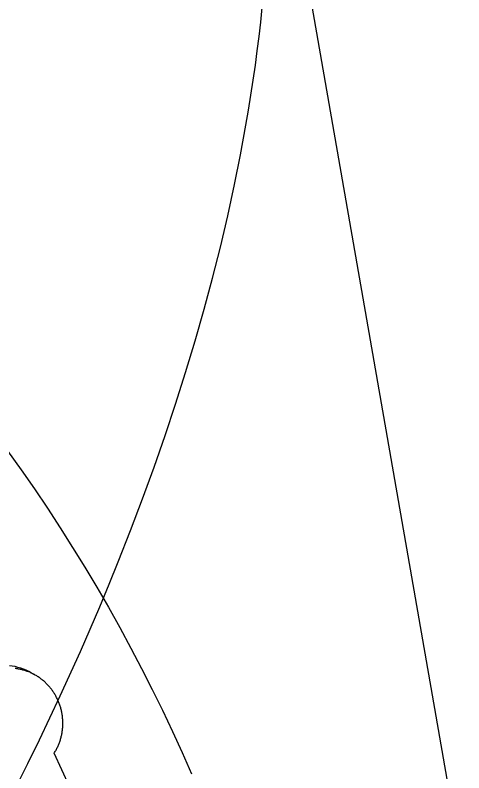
# Model space of a CAD drawing. Header units: millimetres. Extents: x -1838618 to -1600818, y -1770412 to -1553248.
# Drawn here: x -1653066 to -1652636, y -1647625 to -1646898 of the extents above; entities that cross this region are included whole.
import ezdxf

# ---------------------------------------------------------------- set-up
doc = ezdxf.new("R2010")
doc.units = ezdxf.units.MM
doc.header["$LTSCALE"] = 100
doc.linetypes.add('HIDDEN', pattern=[9.525, 6.35, -3.175])
doc.layers.add('ANCHOR_MOUTH_SURFACE_-_HIDDEN', color=251, linetype='HIDDEN')
doc.layers.add('ANCHOR_MOUTH_SURFACE_-_VISIBLE', color=164, linetype='Continuous')

msp = doc.modelspace()

# ---------------------------------------------------------------- linework, layer by layer
at = {"layer": 'ANCHOR_MOUTH_SURFACE_-_HIDDEN', "color": 5, "ltscale": 20}
msp.add_lwpolyline([(-1653065.32, -1647638.17), (-1653054.04, -1647615.67), (-1653042.96, -1647593.06), (-1653022.94, -1647550.87), (-1653003.65, -1647508.33), (-1652994.27, -1647486.94), (-1652985.09, -1647465.47), (-1652976.1, -1647443.92), (-1652967.3, -1647422.28)], dxfattribs=at)
at = {"layer": 'ANCHOR_MOUTH_SURFACE_-_VISIBLE', "color": 6}
msp.add_line((-1653053, -1647527.71), (-1653048.08, -1647530.35), dxfattribs=at)
for points in [[(-1652835.46, -1646581.78), (-1652636.13, -1647724.07)], [(-1652967.3, -1647422.28), (-1652955.47, -1647392.24), (-1652944.03, -1647362.04), (-1652933, -1647331.7), (-1652922.38, -1647301.21), (-1652912.37, -1647271.12), (-1652902.78, -1647240.89), (-1652893.63, -1647210.53), (-1652884.94, -1647180.04), (-1652876.97, -1647150.37), (-1652869.46, -1647120.59), (-1652862.43, -1647090.69), (-1652855.88, -1647060.67), (-1652850.17, -1647032.19), (-1652844.93, -1647003.61), (-1652842.49, -1646989.29), (-1652840.18, -1646974.95), (-1652838, -1646960.59), (-1652835.94, -1646946.21), (-1652834.1, -1646932.42), (-1652832.38, -1646918.61), (-1652830.79, -1646904.78), (-1652829.32, -1646890.94)], [(-1653074.83, -1647313.92), (-1653073.36, -1647315.99), (-1653060.4, -1647334.15), (-1653047.69, -1647352.49), (-1653035.23, -1647371), (-1653023.03, -1647389.68), (-1653011.09, -1647408.52), (-1652999.41, -1647427.52), (-1652988, -1647446.68), (-1652976.84, -1647466), (-1652965.94, -1647485.46), (-1652955.31, -1647505.08), (-1652944.95, -1647524.84), (-1652934.85, -1647544.75), (-1652925.03, -1647564.8), (-1652915.47, -1647584.99), (-1652906.18, -1647605.31), (-1652897.16, -1647625.76)], [(-1653028.79, -1647605.96), (-1653028.31, -1647605.2), (-1653027.85, -1647604.44), (-1653027.41, -1647603.67), (-1653026.97, -1647602.9), (-1653026.55, -1647602.12), (-1653026.15, -1647601.34), (-1653025.75, -1647600.55), (-1653025.38, -1647599.75), (-1653025.01, -1647598.95), (-1653024.66, -1647598.14), (-1653024.33, -1647597.33), (-1653024, -1647596.52), (-1653023.69, -1647595.7), (-1653023.4, -1647594.88), (-1653023.12, -1647594.05), (-1653022.85, -1647593.22), (-1653022.6, -1647592.39), (-1653022.36, -1647591.55), (-1653022.14, -1647590.71), (-1653021.93, -1647589.86), (-1653021.73, -1647589.02), (-1653021.55, -1647588.17), (-1653021.38, -1647587.32), (-1653021.22, -1647586.46), (-1653021.08, -1647585.61), (-1653020.95, -1647584.75), (-1653020.84, -1647583.89), (-1653020.74, -1647583.03), (-1653020.65, -1647582.17), (-1653020.58, -1647581.3), (-1653020.52, -1647580.44), (-1653020.48, -1647579.57), (-1653020.45, -1647578.71), (-1653020.43, -1647577.84), (-1653020.43, -1647576.98), (-1653020.44, -1647576.11), (-1653020.46, -1647575.24), (-1653020.5, -1647574.38), (-1653020.55, -1647573.51), (-1653020.62, -1647572.65), (-1653020.7, -1647571.78), (-1653020.8, -1647570.92), (-1653020.9, -1647570.06), (-1653021.03, -1647569.2), (-1653021.16, -1647568.34), (-1653021.31, -1647567.48), (-1653021.47, -1647566.63), (-1653021.65, -1647565.78), (-1653021.84, -1647564.93), (-1653022.05, -1647564.08), (-1653022.27, -1647563.23), (-1653022.5, -1647562.39), (-1653022.75, -1647561.55), (-1653023.01, -1647560.72), (-1653023.28, -1647559.88), (-1653023.57, -1647559.05), (-1653023.87, -1647558.23), (-1653024.18, -1647557.41), (-1653024.51, -1647556.59), (-1653024.86, -1647555.78), (-1653025.21, -1647554.97), (-1653025.58, -1647554.17), (-1653025.97, -1647553.37), (-1653026.37, -1647552.58), (-1653026.77, -1647551.8), (-1653027.19, -1647551.04), (-1653027.61, -1647550.28), (-1653028.05, -1647549.53), (-1653028.51, -1647548.79), (-1653028.97, -1647548.05), (-1653029.44, -1647547.33), (-1653029.93, -1647546.61), (-1653030.43, -1647545.9), (-1653030.93, -1647545.21), (-1653031.45, -1647544.52), (-1653031.98, -1647543.83), (-1653032.52, -1647543.16), (-1653033.07, -1647542.5), (-1653033.64, -1647541.85), (-1653034.21, -1647541.21), (-1653034.79, -1647540.57), (-1653035.38, -1647539.95), (-1653035.98, -1647539.34), (-1653036.6, -1647538.73), (-1653037.22, -1647538.14), (-1653037.85, -1647537.56), (-1653038.49, -1647536.99), (-1653039.14, -1647536.43), (-1653039.8, -1647535.88), (-1653040.47, -1647535.34), (-1653041.15, -1647534.81), (-1653041.83, -1647534.29), (-1653042.53, -1647533.79), (-1653043.23, -1647533.3), (-1653043.95, -1647532.81), (-1653044.67, -1647532.34), (-1653045.4, -1647531.89), (-1653046.13, -1647531.44), (-1653046.87, -1647531.01), (-1653047.62, -1647530.59), (-1653048.38, -1647530.19), (-1653049.14, -1647529.8), (-1653049.9, -1647529.42), (-1653050.67, -1647529.05), (-1653051.45, -1647528.7), (-1653052.23, -1647528.36), (-1653053.02, -1647528.04), (-1653053.81, -1647527.73), (-1653054.61, -1647527.43), (-1653055.41, -1647527.15), (-1653056.22, -1647526.88), (-1653057.03, -1647526.62), (-1653057.84, -1647526.38), (-1653058.66, -1647526.15), (-1653059.48, -1647525.94), (-1653060.31, -1647525.74), (-1653061.14, -1647525.55), (-1653061.97, -1647525.38), (-1653062.81, -1647525.22), (-1653063.65, -1647525.08), (-1653064.49, -1647524.95), (-1653065.33, -1647524.84), (-1653066.18, -1647524.74)], [(-1652856.03, -1648160.42), (-1652862.92, -1648122.39), (-1652870.41, -1648084.48), (-1652878.66, -1648046.03), (-1652887.56, -1648007.74), (-1652896.39, -1647972.41), (-1652905.8, -1647937.23), (-1652915.79, -1647902.22), (-1652926.37, -1647867.38), (-1652937.15, -1647833.97), (-1652948.48, -1647800.75), (-1652960.39, -1647767.72), (-1652966.56, -1647751.29), (-1652972.87, -1647734.92), (-1652979.34, -1647718.58), (-1652985.96, -1647702.3), (-1652992.72, -1647686.08), (-1652999.63, -1647669.92), (-1653006.7, -1647653.83), (-1653013.91, -1647637.8), (-1653021.27, -1647621.84), (-1653028.79, -1647605.96)]]:
    msp.add_lwpolyline(points, dxfattribs=at)
msp.add_arc((-1653076.03, -1647570.79), 48.85, 58.61396, 84.92268, dxfattribs=at)

doc.saveas('drawing.dxf')
